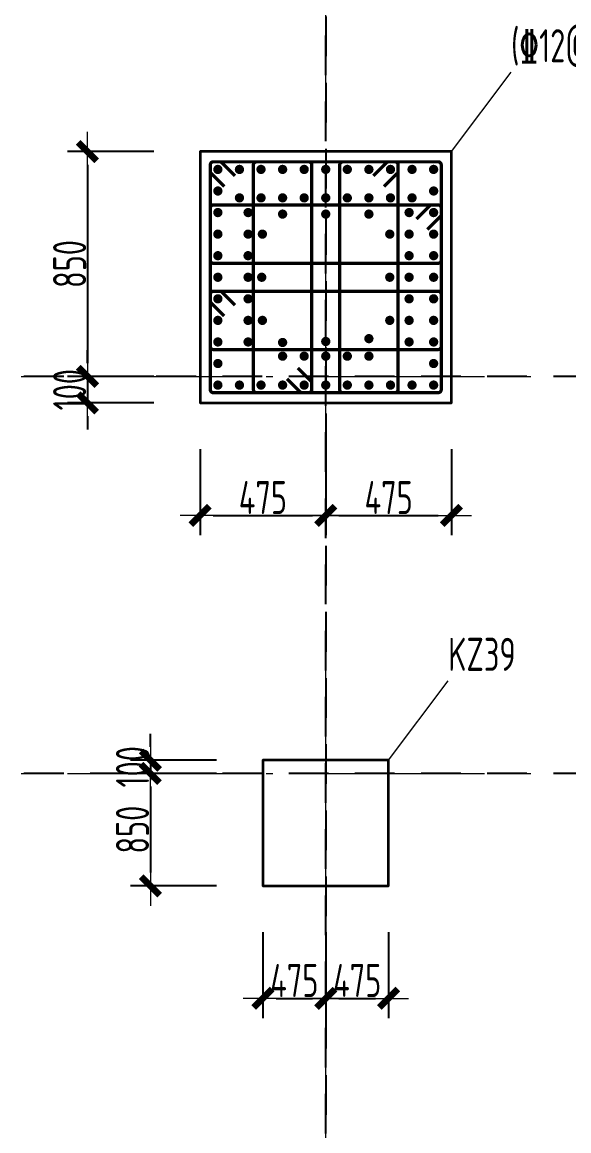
# Model space of a CAD drawing. Header units: millimetres. Extents: x 539196 to 807275, y 431843 to 1156631.
# Drawn here: x 640174 to 644304, y 997858 to 1006237 of the extents above; entities that cross this region are included whole.
import ezdxf
from ezdxf.enums import TextEntityAlignment as Align

# ---------------------------------------------------------------- set-up
doc = ezdxf.new("R2010")
doc.units = ezdxf.units.MM
doc.header["$MEASUREMENT"] = 0
for name, pattern in [('DOTE', [2.42, 2, -0.2, 0.02, -0.2]), ('点划线', [1850, 1200, -300, 50, -300]), ('虚线', [500, 300, -200])]:
    doc.linetypes.add(name, pattern=pattern)
doc.layers.add('DOTE', color=1, linetype='DOTE')
for name, color, linetype, lineweight in [('柱尺寸标注', 3, 'Continuous', 18), ('柱标注引线', 2, 'Continuous', 18), ('柱箍筋', 1, 'Continuous', 25), ('柱纵筋', 1, 'Continuous', 70), ('柱集中标注', 2, 'Continuous', 18), ('砼柱', 2, 'Continuous', 35), ('网格', 9, '点划线', 18)]:
    doc.layers.add(name, color=color, linetype=linetype, lineweight=lineweight)
doc.styles.add('样式 1_yjk_yjk_yjk_yjk_yjk', font='yjkeng.shx', dxfattribs={"width": 0.7, "bigfont": 'yjkchn.shx'})
doc.dimstyles.new('盈建科结构_yjk_yjk_yjk_yjk_yjk', dxfattribs={"dimscale": 100, "dimtxt": 2.5, "dimasz": 1, "dimexe": 1.5, "dimexo": 0.625, "dimgap": 0.1, "dimtad": 1, "dimdec": 0, "dimrnd": 1, "dimzin": 0, "dimdsep": 46, "dimtxsty": '样式 1_yjk_yjk_yjk_yjk_yjk', "dimblk": '_yjkbk', "dimblk1": 'ARCHTICK', "dimblk2": 'ARCHTICK', "dimcen": 0.09, "dimadec": 0, "dimazin": 0, "dimtfac": 1, "dimtdec": 4, "dimtix": 1, "dimtmove": 2, "dimatfit": 3, "dimfxl": 0, "dimtolj": 1, "dimtzin": 0, "dimarcsym": 0})

# ---------------------------------------------------------------- blocks, each defined once
blk = doc.blocks.new('_yjkbk')
blk.add_line((-1, 0), (1.5, 0))
blk.add_lwpolyline([(-0.7, -0.7, 0.5, 0.5, 0), (0.7, 0.7, 0.5, 0.5, 0)], format="xyseb")
blk = doc.blocks.new('*D1704')
at = {"layer": 'Defpoints', "color": 0}
for p in [(641992.6, 999709.2), (642467.6, 999709.2), (642467.6, 998859.2)]:
    blk.add_point(p, dxfattribs=at)
at = {"layer": '柱尺寸标注', "color": 0, "lineweight": -2}
for p, q in [((641992.6, 999359.2), (641992.6, 998709.2)), ((642467.6, 999359.2), (642467.6, 998709.2)), ((642092.6, 998859.2), (642367.6, 998859.2))]:
    blk.add_line(p, q, dxfattribs=at)
at = {"layer": '柱尺寸标注', "color": 0, "lineweight": -2, "xscale": 100, "yscale": 100, "zscale": 100, "rotation": 180}
blk.add_blockref('_yjkbk', (641992.6, 998859.2), dxfattribs=at)
at = {"layer": '柱尺寸标注', "color": 0, "lineweight": -2, "xscale": 100, "yscale": 100, "zscale": 100}
blk.add_blockref('_yjkbk', (642467.6, 998859.2), dxfattribs=at)
at = {"layer": '柱尺寸标注', "color": 0, "insert": (642230.1, 998994.2), "char_height": 250, "attachment_point": 5, "style": '样式 1_yjk_yjk_yjk_yjk_yjk'}
blk.add_mtext('\\A1;475', dxfattribs=at)
blk = doc.blocks.new('_ARCHTICK')
at = {"color": 0, "linetype": 'ByBlock', "const_width": 0.15}
blk.add_lwpolyline([(-0.5, -0.5), (0.5, 0.5)], dxfattribs=at)
blk = doc.blocks.new('*D1705')
at = {"layer": 'Defpoints', "color": 0}
for p in [(642467.6, 999709.2), (642942.6, 999709.2), (642942.6, 998859.2)]:
    blk.add_point(p, dxfattribs=at)
at = {"layer": '柱尺寸标注', "color": 0, "lineweight": -2}
for p, q in [((642467.6, 999359.2), (642467.6, 998709.2)), ((642942.6, 999359.2), (642942.6, 998709.2)), ((642567.6, 998859.2), (642842.6, 998859.2))]:
    blk.add_line(p, q, dxfattribs=at)
at = {"layer": '柱尺寸标注', "color": 0, "lineweight": -2, "xscale": 100, "yscale": 100, "zscale": 100, "rotation": 180}
blk.add_blockref('_yjkbk', (642467.6, 998859.2), dxfattribs=at)
at = {"layer": '柱尺寸标注', "color": 0, "lineweight": -2, "xscale": 100, "yscale": 100, "zscale": 100}
blk.add_blockref('_yjkbk', (642942.6, 998859.2), dxfattribs=at)
at = {"layer": '柱尺寸标注', "color": 0, "insert": (642705.1, 998994.2), "char_height": 250, "attachment_point": 5, "style": '样式 1_yjk_yjk_yjk_yjk_yjk'}
blk.add_mtext('\\A1;475', dxfattribs=at)
blk = doc.blocks.new('*D1706')
at = {"layer": 'Defpoints', "color": 0}
for p in [(641992.6, 1000659.2), (641142.6, 1000559.2), (641992.6, 1000559.2)]:
    blk.add_point(p, dxfattribs=at)
at = {"layer": '柱尺寸标注', "color": 0, "lineweight": -2}
for p, q in [((641142.6, 1000759.2), (641142.6, 1000859.2)), ((641642.6, 1000659.2), (640992.6, 1000659.2)), ((641142.6, 1000659.2), (641142.6, 1000559.2)), ((641642.6, 1000559.2), (640992.6, 1000559.2)), ((641142.6, 1000459.2), (641142.6, 1000359.2))]:
    blk.add_line(p, q, dxfattribs=at)
at = {"layer": '柱尺寸标注', "color": 0, "lineweight": -2, "xscale": 100, "yscale": 100, "zscale": 100}
for p, rotation in [((641142.6, 1000659.2), 270), ((641142.6, 1000559.2), 90)]:
    blk.add_blockref('_yjkbk', p, dxfattribs=dict(at, rotation=rotation))
at = {"layer": '柱尺寸标注', "color": 0, "insert": (641007.6, 1000609.2), "char_height": 250, "attachment_point": 5, "rotation": 90, "style": '样式 1_yjk_yjk_yjk_yjk_yjk'}
blk.add_mtext('\\A1;100', dxfattribs=at)
blk = doc.blocks.new('*D1707')
at = {"layer": 'Defpoints', "color": 0}
for p in [(641992.6, 1000559.2), (641142.6, 999709.2), (641992.6, 999709.2)]:
    blk.add_point(p, dxfattribs=at)
at = {"layer": '柱尺寸标注', "color": 0, "lineweight": -2}
for p, q in [((641642.6, 1000559.2), (640992.6, 1000559.2)), ((641142.6, 1000459.2), (641142.6, 999809.2)), ((641642.6, 999709.2), (640992.6, 999709.2))]:
    blk.add_line(p, q, dxfattribs=at)
at = {"layer": '柱尺寸标注', "color": 0, "lineweight": -2, "xscale": 100, "yscale": 100, "zscale": 100}
for p, rotation in [((641142.6, 1000559.2), 90), ((641142.6, 999709.2), 270)]:
    blk.add_blockref('_yjkbk', p, dxfattribs=dict(at, rotation=rotation))
at = {"layer": '柱尺寸标注', "color": 0, "insert": (641007.6, 1000134.2), "char_height": 250, "attachment_point": 5, "rotation": 90, "style": '样式 1_yjk_yjk_yjk_yjk_yjk'}
blk.add_mtext('\\A1;850', dxfattribs=at)
blk = doc.blocks.new('*D1708')
at = {"layer": 'Defpoints', "color": 0}
for p in [(641517.6, 1003359.2), (642467.6, 1003359.2), (642467.6, 1002509.2)]:
    blk.add_point(p, dxfattribs=at)
at = {"layer": '柱尺寸标注', "color": 0, "lineweight": -2}
for p, q in [((641517.6, 1003009.2), (641517.6, 1002359.2)), ((642467.6, 1003009.2), (642467.6, 1002359.2)), ((641617.6, 1002509.2), (642367.6, 1002509.2))]:
    blk.add_line(p, q, dxfattribs=at)
at = {"layer": '柱尺寸标注', "color": 0, "lineweight": -2, "xscale": 100, "yscale": 100, "zscale": 100, "rotation": 180}
blk.add_blockref('_yjkbk', (641517.6, 1002509.2), dxfattribs=at)
at = {"layer": '柱尺寸标注', "color": 0, "lineweight": -2, "xscale": 100, "yscale": 100, "zscale": 100}
blk.add_blockref('_yjkbk', (642467.6, 1002509.2), dxfattribs=at)
at = {"layer": '柱尺寸标注', "color": 0, "insert": (641992.6, 1002644.2), "char_height": 250, "attachment_point": 5, "style": '样式 1_yjk_yjk_yjk_yjk_yjk'}
blk.add_mtext('\\A1;475', dxfattribs=at)
blk = doc.blocks.new('*D1709')
at = {"layer": 'Defpoints', "color": 0}
for p in [(642467.6, 1003359.2), (643417.6, 1003359.2), (643417.6, 1002509.2)]:
    blk.add_point(p, dxfattribs=at)
at = {"layer": '柱尺寸标注', "color": 0, "lineweight": -2}
for p, q in [((642467.6, 1003009.2), (642467.6, 1002359.2)), ((643417.6, 1003009.2), (643417.6, 1002359.2)), ((642567.6, 1002509.2), (643317.6, 1002509.2))]:
    blk.add_line(p, q, dxfattribs=at)
at = {"layer": '柱尺寸标注', "color": 0, "lineweight": -2, "xscale": 100, "yscale": 100, "zscale": 100, "rotation": 180}
blk.add_blockref('_yjkbk', (642467.6, 1002509.2), dxfattribs=at)
at = {"layer": '柱尺寸标注', "color": 0, "lineweight": -2, "xscale": 100, "yscale": 100, "zscale": 100}
blk.add_blockref('_yjkbk', (643417.6, 1002509.2), dxfattribs=at)
at = {"layer": '柱尺寸标注', "color": 0, "insert": (642942.6, 1002644.2), "char_height": 250, "attachment_point": 5, "style": '样式 1_yjk_yjk_yjk_yjk_yjk'}
blk.add_mtext('\\A1;475', dxfattribs=at)
blk = doc.blocks.new('*D1710')
at = {"layer": 'Defpoints', "color": 0}
for p in [(641517.6, 1005259.2), (640667.6, 1003559.2), (641517.6, 1003559.2)]:
    blk.add_point(p, dxfattribs=at)
at = {"layer": '柱尺寸标注', "color": 0, "lineweight": -2}
for p, q in [((641167.6, 1005259.2), (640517.6, 1005259.2)), ((640667.6, 1005159.2), (640667.6, 1003659.2)), ((641167.6, 1003559.2), (640517.6, 1003559.2))]:
    blk.add_line(p, q, dxfattribs=at)
at = {"layer": '柱尺寸标注', "color": 0, "lineweight": -2, "xscale": 100, "yscale": 100, "zscale": 100}
for p, rotation in [((640667.6, 1005259.2), 90), ((640667.6, 1003559.2), 270)]:
    blk.add_blockref('_yjkbk', p, dxfattribs=dict(at, rotation=rotation))
at = {"layer": '柱尺寸标注', "color": 0, "insert": (640532.6, 1004409.2), "char_height": 250, "attachment_point": 5, "rotation": 90, "style": '样式 1_yjk_yjk_yjk_yjk_yjk'}
blk.add_mtext('\\A1;850', dxfattribs=at)
blk = doc.blocks.new('*D1711')
at = {"layer": 'Defpoints', "color": 0}
for p in [(641517.6, 1003559.2), (640667.6, 1003359.2), (641517.6, 1003359.2)]:
    blk.add_point(p, dxfattribs=at)
at = {"layer": '柱尺寸标注', "color": 0, "lineweight": -2}
for p, q in [((640667.6, 1003659.2), (640667.6, 1003759.2)), ((641167.6, 1003559.2), (640517.6, 1003559.2)), ((640667.6, 1003559.2), (640667.6, 1003359.2)), ((641167.6, 1003359.2), (640517.6, 1003359.2)), ((640667.6, 1003259.2), (640667.6, 1003159.2))]:
    blk.add_line(p, q, dxfattribs=at)
at = {"layer": '柱尺寸标注', "color": 0, "lineweight": -2, "xscale": 100, "yscale": 100, "zscale": 100}
for p, rotation in [((640667.6, 1003559.2), 270), ((640667.6, 1003359.2), 90)]:
    blk.add_blockref('_yjkbk', p, dxfattribs=dict(at, rotation=rotation))
at = {"layer": '柱尺寸标注', "color": 0, "insert": (640532.6, 1003459.2), "char_height": 250, "attachment_point": 5, "rotation": 90, "style": '样式 1_yjk_yjk_yjk_yjk_yjk'}
blk.add_mtext('\\A1;100', dxfattribs=at)
blk = doc.blocks.new('jzzw')
at = {"layer": 'DOTE', "color": 1, "linetype": '虚线'}
for p, q in [((943985.8, 872027.1), (943985.8, 890469)), ((943985.8, 890469), (943985.8, 834829)), ((952505.8, 882749), (911885.8, 882749)), ((952505.8, 879749), (911885.8, 879749))]:
    blk.add_line(p, q, dxfattribs=at)

msp = doc.modelspace()

# ---------------------------------------------------------------- linework, layer by layer
at = {"layer": '柱标注引线'}
for p, q in [((643417.6, 1005259.2), (643867.6, 1005859.2)), ((642942.6, 1000659.2), (643392.6, 1001259.2))]:
    msp.add_line(p, q, dxfattribs=at)
at = {"layer": '柱箍筋', "const_width": 25}
for points in [[(641781.6, 1005076.5), (641683.4, 1005174.8, 0.198912), (641666.6, 1005181.7), (641618.8, 1005181.7, 0.414214), (641595.1, 1005158), (641595.1, 1003460.5, 0.414214), (641618.8, 1003436.7), (643316.3, 1003436.7, 0.414214), (643340.1, 1003460.5), (643340.1, 1005158, 0.414214), (643316.3, 1005181.7), (641618.8, 1005181.7, 0.414214), (641595.1, 1005158), (641595.1, 1005110.2, 0.198912), (641602, 1005093.5), (641700.3, 1004995.2)], [(642175.5, 1003542), (642273.8, 1003443.7, 0.198912), (642290.6, 1003436.7), (642338.3, 1003436.7, 0.414214), (642362.1, 1003460.5), (642362.1, 1005158, 0.414214), (642338.3, 1005181.7), (641944.8, 1005181.7, 0.414214), (641921.1, 1005158), (641921.1, 1003460.5, 0.414214), (641944.8, 1003436.7), (642338.3, 1003436.7, 0.414214), (642362.1, 1003460.5), (642362.1, 1003508.2, 0.198912), (642355.1, 1003525), (642256.9, 1003623.3)], [(642827.5, 1005076.5), (642925.8, 1005174.8, -0.198912), (642942.6, 1005181.7), (642990.3, 1005181.7, -0.414214), (643014.1, 1005158), (643014.1, 1003460.5, -0.414214), (642990.3, 1003436.7), (642596.8, 1003436.7, -0.414214), (642573.1, 1003460.5), (642573.1, 1005158, -0.414214), (642596.8, 1005181.7), (642990.3, 1005181.7, -0.414214), (643014.1, 1005158), (643014.1, 1005110.2, -0.198912), (643007.1, 1005093.5), (642908.9, 1004995.2)], [(643234.9, 1004669.2), (643333.1, 1004767.5, 0.198912), (643340.1, 1004784.2), (643340.1, 1004832, 0.414214), (643316.3, 1004855.7), (641618.8, 1004855.7, 0.414214), (641595.1, 1004832), (641595.1, 1004438.5, 0.414214), (641618.8, 1004414.7), (643316.3, 1004414.7, 0.414214), (643340.1, 1004438.5), (643340.1, 1004832, 0.414214), (643316.3, 1004855.7), (643268.6, 1004855.7, 0.198912), (643251.8, 1004848.8), (643153.5, 1004750.5)], [(641700.3, 1004017.2), (641602, 1004115.5, -0.198912), (641595.1, 1004132.2), (641595.1, 1004180, -0.414214), (641618.8, 1004203.7), (643316.3, 1004203.7, -0.414214), (643340.1, 1004180), (643340.1, 1003786.5, -0.414214), (643316.3, 1003762.7), (641618.8, 1003762.7, -0.414214), (641595.1, 1003786.5), (641595.1, 1004180, -0.414214), (641618.8, 1004203.7), (641666.6, 1004203.7, -0.198912), (641683.4, 1004196.8), (641781.6, 1004098.5)]]:
    msp.add_lwpolyline(points, format="xyb", dxfattribs=at)
at = {"layer": '柱纵筋', "const_width": 35}
for points in [[(641670.1, 1005124.2, 1), (641635.1, 1005124.2, 1)], [(641833.1, 1005124.2, 1), (641798.1, 1005124.2, 1)], [(641996.1, 1005124.2, 1), (641961.1, 1005124.2, 1)], [(642159.1, 1005124.2, 1), (642124.1, 1005124.2, 1)], [(642322.1, 1005124.2, 1), (642287.1, 1005124.2, 1)], [(642485.1, 1005124.2, 1), (642450.1, 1005124.2, 1)], [(642648.1, 1005124.2, 1), (642613.1, 1005124.2, 1)], [(642811.1, 1005124.2, 1), (642776.1, 1005124.2, 1)], [(642974.1, 1005124.2, 1), (642939.1, 1005124.2, 1)], [(643137.1, 1005124.2, 1), (643102.1, 1005124.2, 1)], [(643300.1, 1005124.2, 1), (643265.1, 1005124.2, 1)], [(641670.1, 1004961.2, 1), (641635.1, 1004961.2, 1)], [(641833.1, 1004909.2, 1), (641798.1, 1004909.2, 1)], [(641996.1, 1004909.2, 1), (641961.1, 1004909.2, 1)], [(642159.1, 1004909.2, 1), (642124.1, 1004909.2, 1)], [(642322.1, 1004909.2, 1), (642287.1, 1004909.2, 1)], [(642485.1, 1004909.2, 1), (642450.1, 1004909.2, 1)], [(642648.1, 1004909.2, 1), (642613.1, 1004909.2, 1)], [(642811.1, 1004909.2, 1), (642776.1, 1004909.2, 1)], [(642974.1, 1004909.2, 1), (642939.1, 1004909.2, 1)], [(643137.1, 1004909.2, 1), (643102.1, 1004909.2, 1)], [(643300.1, 1004961.2, 1), (643265.1, 1004961.2, 1)], [(641670.1, 1004798.2, 1), (641635.1, 1004798.2, 1)], [(641898.4, 1004798.2, 1), (641863.4, 1004798.2, 1)], [(642159.1, 1004786.5, 1), (642124.1, 1004786.5, 1)], [(642485.1, 1004786.5, 1), (642450.1, 1004786.5, 1)], [(642811.1, 1004786.5, 1), (642776.1, 1004786.5, 1)], [(643114.9, 1004798.2, 1), (643079.9, 1004798.2, 1)], [(643300.1, 1004798.2, 1), (643265.1, 1004798.2, 1)], [(641670.1, 1004635.2, 1), (641635.1, 1004635.2, 1)], [(641898.4, 1004635.2, 1), (641863.4, 1004635.2, 1)], [(642006.4, 1004635.2, 1), (641971.4, 1004635.2, 1)], [(642968.8, 1004635.2, 1), (642933.8, 1004635.2, 1)], [(643114.9, 1004635.2, 1), (643079.9, 1004635.2, 1)], [(643300.1, 1004635.2, 1), (643265.1, 1004635.2, 1)], [(641670.1, 1004472.2, 1), (641635.1, 1004472.2, 1)], [(641898.4, 1004472.2, 1), (641863.4, 1004472.2, 1)], [(643114.9, 1004472.2, 1), (643079.9, 1004472.2, 1)], [(643300.1, 1004472.2, 1), (643265.1, 1004472.2, 1)], [(641670.1, 1004309.2, 1), (641635.1, 1004309.2, 1)], [(641898.4, 1004309.2, 1), (641863.4, 1004309.2, 1)], [(642001.3, 1004309.2, 1), (641966.3, 1004309.2, 1)], [(642968.8, 1004309.2, 1), (642933.8, 1004309.2, 1)], [(643114.9, 1004309.2, 1), (643079.9, 1004309.2, 1)], [(643300.1, 1004309.2, 1), (643265.1, 1004309.2, 1)], [(641670.1, 1004146.2, 1), (641635.1, 1004146.2, 1)], [(641898.4, 1004146.2, 1), (641863.4, 1004146.2, 1)], [(643114.9, 1004146.2, 1), (643079.9, 1004146.2, 1)], [(643300.1, 1004146.2, 1), (643265.1, 1004146.2, 1)], [(641670.1, 1003983.2, 1), (641635.1, 1003983.2, 1)], [(641898.4, 1003983.2, 1), (641863.4, 1003983.2, 1)], [(642006.4, 1003983.2, 1), (641971.4, 1003983.2, 1)], [(642968.8, 1003983.2, 1), (642933.8, 1003983.2, 1)], [(643114.9, 1003983.2, 1), (643079.9, 1003983.2, 1)], [(643300.1, 1003983.2, 1), (643265.1, 1003983.2, 1)], [(641670.1, 1003820.2, 1), (641635.1, 1003820.2, 1)], [(641898.4, 1003820.2, 1), (641863.4, 1003820.2, 1)], [(642159.1, 1003816.3, 1), (642124.1, 1003816.3, 1)], [(642485.1, 1003823.7, 1), (642450.1, 1003823.7, 1)], [(642811.1, 1003845.2, 1), (642776.1, 1003845.2, 1)], [(643114.9, 1003820.2, 1), (643079.9, 1003820.2, 1)], [(643300.1, 1003820.2, 1), (643265.1, 1003820.2, 1)], [(641670.1, 1003657.2, 1), (641635.1, 1003657.2, 1)], [(642159.1, 1003712.8, 1), (642124.1, 1003712.8, 1)], [(642322.1, 1003712.8, 1), (642287.1, 1003712.8, 1)], [(642485.1, 1003712.8, 1), (642450.1, 1003712.8, 1)], [(642648.1, 1003712.8, 1), (642613.1, 1003712.8, 1)], [(642811.1, 1003712.8, 1), (642776.1, 1003712.8, 1)], [(643300.1, 1003657.2, 1), (643265.1, 1003657.2, 1)], [(641670.1, 1003494.2, 1), (641635.1, 1003494.2, 1)], [(641833.1, 1003494.2, 1), (641798.1, 1003494.2, 1)], [(641996.1, 1003494.2, 1), (641961.1, 1003494.2, 1)], [(642159.1, 1003494.2, 1), (642124.1, 1003494.2, 1)], [(642322.1, 1003494.2, 1), (642287.1, 1003494.2, 1)], [(642485.1, 1003494.2, 1), (642450.1, 1003494.2, 1)], [(642648.1, 1003494.2, 1), (642613.1, 1003494.2, 1)], [(642811.1, 1003494.2, 1), (642776.1, 1003494.2, 1)], [(642974.1, 1003494.2, 1), (642939.1, 1003494.2, 1)], [(643137.1, 1003494.2, 1), (643102.1, 1003494.2, 1)], [(643300.1, 1003494.2, 1), (643265.1, 1003494.2, 1)]]:
    msp.add_lwpolyline(points, format="xyb", close=True, dxfattribs=at)
at = {"layer": '砼柱'}
for points in [[(643417.6, 1005259.2), (641517.6, 1005259.2), (641517.6, 1003359.2), (643417.6, 1003359.2)], [(642942.6, 1000659.2), (641992.6, 1000659.2), (641992.6, 999709.2), (642942.6, 999709.2)]]:
    msp.add_lwpolyline(points, close=True, dxfattribs=at)
at = {"layer": '网格'}
for p, q in [((642467.6, 1003559.2), (642467.6, 1010159.2)), ((638667.6, 1003559.2), (642467.6, 1003559.2)), ((642467.6, 1000559.2), (642467.6, 1003559.2)), ((642467.6, 1003559.2), (646267.6, 1003559.2)), ((638667.6, 1000559.2), (642467.6, 1000559.2)), ((642467.6, 993959.2), (642467.6, 1000559.2)), ((642467.6, 1000559.2), (646267.6, 1000559.2))]:
    msp.add_line(p, q, dxfattribs=at)

# ---------------------------------------------------------------- block references
msp.add_blockref('jzzw', (-301518.2, 120810.3))

# ---------------------------------------------------------------- texts
at = {"layer": '柱集中标注', "linetype": 'Continuous', "style": '样式 1_yjk_yjk_yjk_yjk_yjk', "width": 0.7}
for s, p in [('(\x8412@100)', (643867.6, 1005859.2)), ('KZ39', (643392.6, 1001259.2))]:
    msp.add_text(s, height=250, dxfattribs=at).set_placement(p, align=Align.BOTTOM_LEFT)

# ---------------------------------------------------------------- dimensions: what is measured, and where the dimension line sits
at = {"layer": '柱尺寸标注'}
for p1, p2, override, picture, middle in [((641517.6, 1005259.2), (641517.6, 1003559.2), {"dimscale": 100, "dimtxt": 2.5, "dimasz": 1, "dimexe": 1.5, "dimexo": 3.5, "dimgap": 0.1, "dimtad": 1, "dimlfac": 0.5, "dimrnd": 5, "dimdle": 0, "dimfxlon": 0}, '*D1710', (640532.6, 1004409.2)), ((641517.6, 1003559.2), (641517.6, 1003359.2), {"dimscale": 100, "dimtxt": 2.5, "dimasz": 1, "dimexe": 1.5, "dimexo": 3.5, "dimgap": 0.1, "dimtad": 1, "dimlfac": 0.5, "dimrnd": 5, "dimdle": 0, "dimfxlon": 0}, '*D1711', (640532.6, 1003459.2)), ((641517.6, 1003359.2), (642467.6, 1003359.2), {"dimscale": 100, "dimtxt": 2.5, "dimasz": 1, "dimexe": 1.5, "dimexo": 3.5, "dimgap": 0.1, "dimtad": 1, "dimlfac": 0.5, "dimrnd": 5, "dimdle": 0, "dimfxlon": 0}, '*D1708', (641992.6, 1002644.2)), ((642467.6, 1003359.2), (643417.6, 1003359.2), {"dimscale": 100, "dimtxt": 2.5, "dimasz": 1, "dimexe": 1.5, "dimexo": 3.5, "dimgap": 0.1, "dimtad": 1, "dimlfac": 0.5, "dimrnd": 5, "dimdle": 0, "dimfxlon": 0}, '*D1709', (642942.6, 1002644.2)), ((641992.6, 1000659.2), (641992.6, 1000559.2), {"dimscale": 100, "dimtxt": 2.5, "dimasz": 1, "dimexe": 1.5, "dimexo": 3.5, "dimgap": 0.1, "dimtad": 1, "dimlfac": 1, "dimrnd": 5, "dimdle": 0, "dimfxlon": 0}, '*D1706', (641007.6, 1000609.2)), ((641992.6, 1000559.2), (641992.6, 999709.2), {"dimscale": 100, "dimtxt": 2.5, "dimasz": 1, "dimexe": 1.5, "dimexo": 3.5, "dimgap": 0.1, "dimtad": 1, "dimlfac": 1, "dimrnd": 5, "dimdle": 0, "dimfxlon": 0}, '*D1707', (641007.6, 1000134.2)), ((641992.6, 999709.2), (642467.6, 999709.2), {"dimscale": 100, "dimtxt": 2.5, "dimasz": 1, "dimexe": 1.5, "dimexo": 3.5, "dimgap": 0.1, "dimtad": 1, "dimlfac": 1, "dimrnd": 5, "dimdle": 0, "dimfxlon": 0}, '*D1704', (642230.1, 998994.2)), ((642467.6, 999709.2), (642942.6, 999709.2), {"dimscale": 100, "dimtxt": 2.5, "dimasz": 1, "dimexe": 1.5, "dimexo": 3.5, "dimgap": 0.1, "dimtad": 1, "dimlfac": 1, "dimrnd": 5, "dimdle": 0, "dimfxlon": 0}, '*D1705', (642705.1, 998994.2))]:
    dim = msp.add_aligned_dim(p1=p1, p2=p2, distance=-850, dimstyle='盈建科结构_yjk_yjk_yjk_yjk_yjk', override=override, dxfattribs=at)
    dim.commit()
    dim.dimension.update_dxf_attribs({"geometry": picture, "text_midpoint": middle})

doc.saveas('drawing.dxf')
